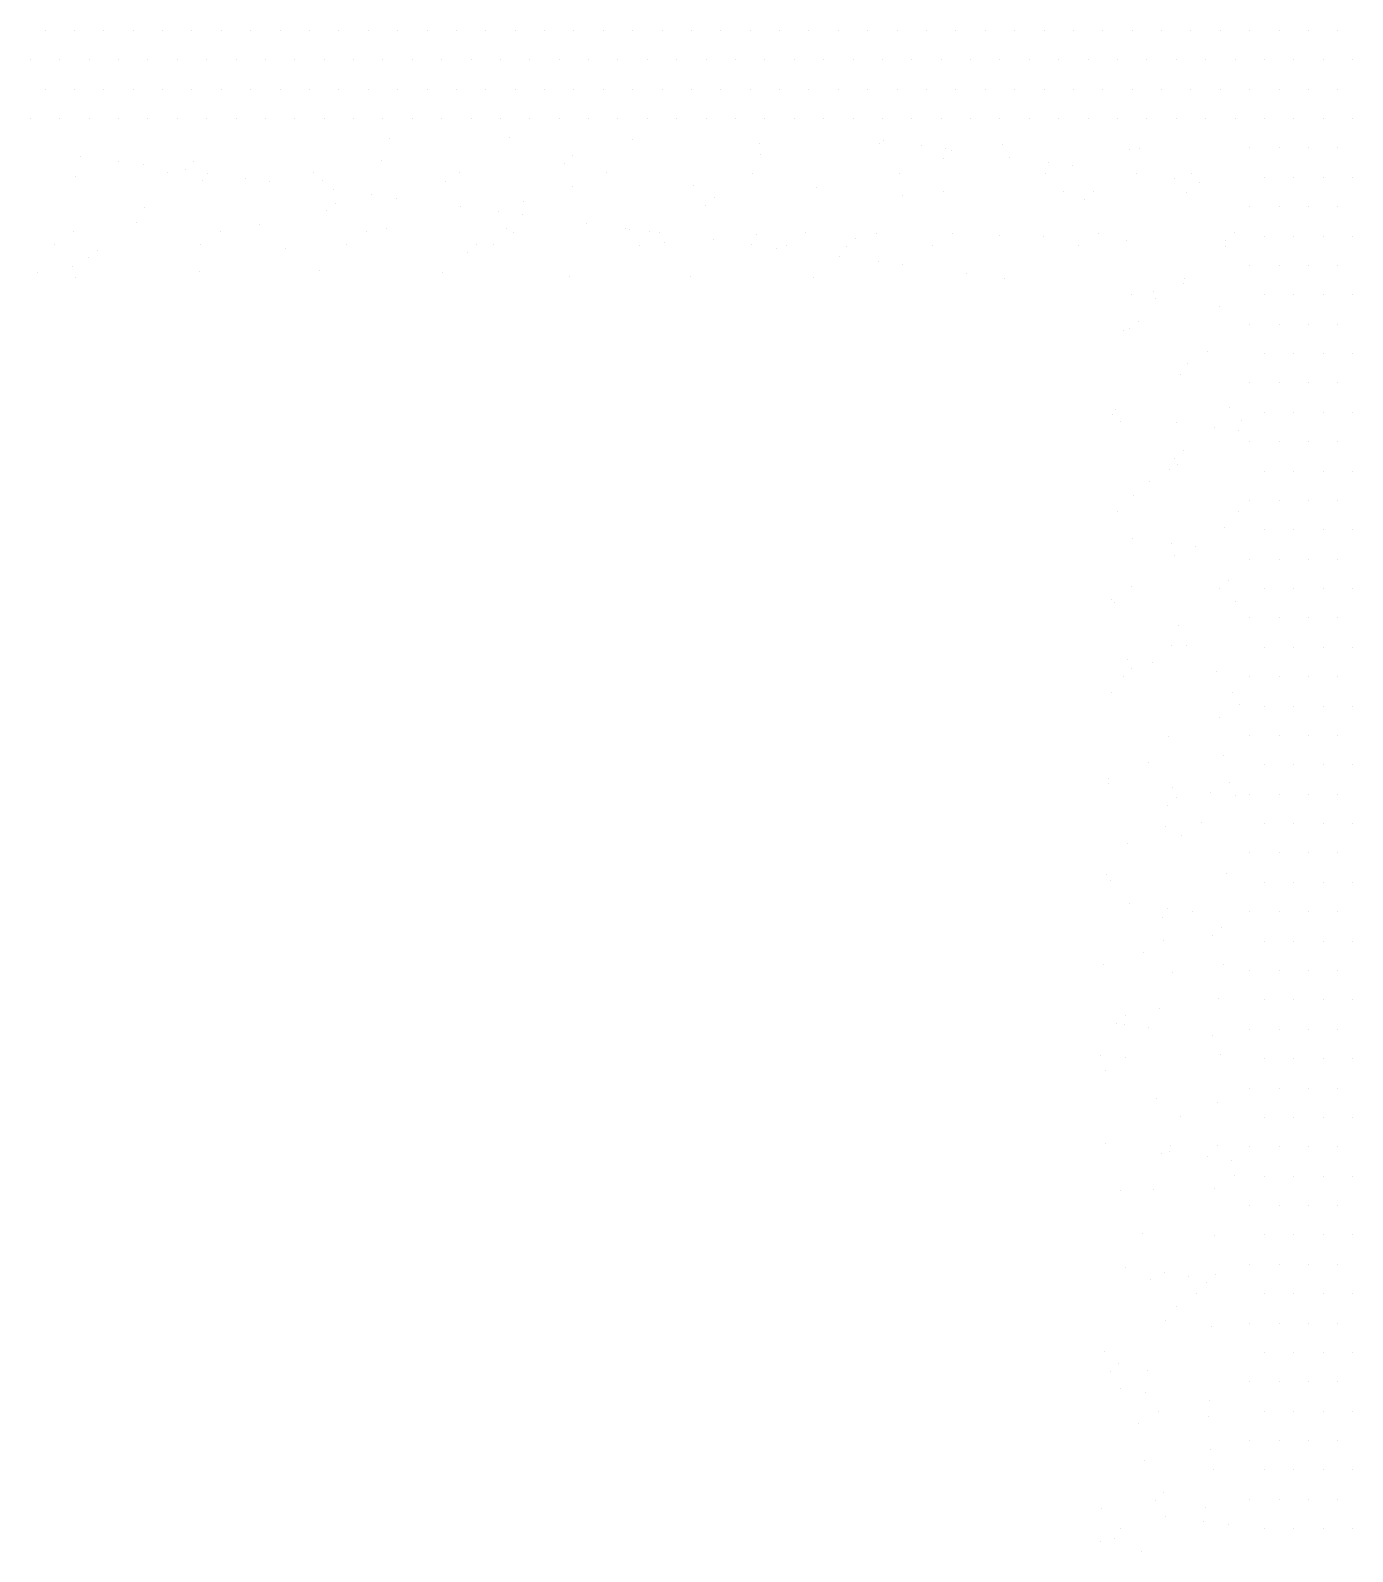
# Model space of a CAD drawing. Header units: millimetres. Extents: x -336 to -33, y -135 to 770.
# Drawn here: x -208.734 to -207.586, y 721.698 to 723.019 of the extents above; entities that cross this region are included whole.
import ezdxf

# ---------------------------------------------------------------- set-up
doc = ezdxf.new("R2010")
doc.units = ezdxf.units.MM
doc.header["$LTSCALE"] = 50
doc.header["$MEASUREMENT"] = 0
doc.layers.get('0').update_dxf_attribs({"linetype": 'CONTINUOUS'})
doc.layers.add('-HIDRO', color=8, linetype='CONTINUOUS')

# ---------------------------------------------------------------- blocks, each defined once
blk = doc.blocks.new('A$C7AFB675E')
at = {"color": 8}
for p, q in [((3.53194, 2.83604), (3.53194, 2.83604)), ((3.56344, 2.83604), (3.56344, 2.83604)), ((3.59494, 2.83604), (3.59494, 2.83604)), ((3.62644, 2.83604), (3.62644, 2.83604)), ((3.65794, 2.83604), (3.65794, 2.83604)), ((3.68944, 2.83604), (3.68944, 2.83604)), ((3.72094, 2.83604), (3.72094, 2.83604)), ((3.75244, 2.83604), (3.75244, 2.83604)), ((3.78394, 2.83604), (3.78394, 2.83604)), ((3.81544, 2.83604), (3.81544, 2.83604)), ((3.84694, 2.83604), (3.84694, 2.83604)), ((3.87844, 2.83604), (3.87844, 2.83604)), ((3.90994, 2.83604), (3.90994, 2.83604)), ((3.94144, 2.83604), (3.94144, 2.83604)), ((3.97294, 2.83604), (3.97294, 2.83604)), ((4.00444, 2.83604), (4.00444, 2.83604)), ((4.03594, 2.83604), (4.03594, 2.83604)), ((4.06744, 2.83604), (4.06744, 2.83604)), ((4.09894, 2.83604), (4.09894, 2.83604)), ((4.13044, 2.83604), (4.13044, 2.83604)), ((4.16194, 2.83604), (4.16194, 2.83604)), ((4.19344, 2.83604), (4.19344, 2.83604)), ((4.22494, 2.83604), (4.22494, 2.83604)), ((4.25644, 2.83604), (4.25644, 2.83604)), ((4.28794, 2.83604), (4.28794, 2.83604)), ((4.31944, 2.83604), (4.31944, 2.83604)), ((3.51619, 2.82817), (3.51619, 2.82817)), ((3.54769, 2.82817), (3.54769, 2.82817)), ((3.57919, 2.82817), (3.57919, 2.82817)), ((3.61069, 2.82817), (3.61069, 2.82817)), ((3.64219, 2.82817), (3.64219, 2.82817)), ((3.67369, 2.82817), (3.67369, 2.82817)), ((3.70519, 2.82817), (3.70519, 2.82817)), ((3.73669, 2.82817), (3.73669, 2.82817)), ((3.76819, 2.82817), (3.76819, 2.82817)), ((3.79969, 2.82817), (3.79969, 2.82817)), ((3.83119, 2.82817), (3.83119, 2.82817)), ((3.86269, 2.82817), (3.86269, 2.82817)), ((3.89419, 2.82817), (3.89419, 2.82817)), ((3.92569, 2.82817), (3.92569, 2.82817)), ((3.95719, 2.82817), (3.95719, 2.82817)), ((3.98869, 2.82817), (3.98869, 2.82817)), ((4.02019, 2.82817), (4.02019, 2.82817)), ((4.05169, 2.82817), (4.05169, 2.82817)), ((4.08319, 2.82817), (4.08319, 2.82817)), ((4.11469, 2.82817), (4.11469, 2.82817)), ((4.14619, 2.82817), (4.14619, 2.82817)), ((4.17769, 2.82817), (4.17769, 2.82817)), ((4.20919, 2.82817), (4.20919, 2.82817)), ((4.24069, 2.82817), (4.24069, 2.82817)), ((4.27219, 2.82817), (4.27219, 2.82817)), ((4.30369, 2.82817), (4.30369, 2.82817)), ((3.53194, 2.82029), (3.53194, 2.82029)), ((3.56344, 2.82029), (3.56344, 2.82029)), ((3.59494, 2.82029), (3.59494, 2.82029)), ((3.62644, 2.82029), (3.62644, 2.82029)), ((3.65794, 2.82029), (3.65794, 2.82029)), ((3.68944, 2.82029), (3.68944, 2.82029)), ((3.72094, 2.82029), (3.72094, 2.82029)), ((3.75244, 2.82029), (3.75244, 2.82029)), ((3.78394, 2.82029), (3.78394, 2.82029)), ((3.81544, 2.82029), (3.81544, 2.82029)), ((3.84694, 2.82029), (3.84694, 2.82029)), ((3.87844, 2.82029), (3.87844, 2.82029)), ((3.90994, 2.82029), (3.90994, 2.82029)), ((3.94144, 2.82029), (3.94144, 2.82029)), ((3.97294, 2.82029), (3.97294, 2.82029)), ((4.00444, 2.82029), (4.00444, 2.82029)), ((4.03594, 2.82029), (4.03594, 2.82029)), ((4.06744, 2.82029), (4.06744, 2.82029)), ((4.09894, 2.82029), (4.09894, 2.82029)), ((4.13044, 2.82029), (4.13044, 2.82029)), ((4.16194, 2.82029), (4.16194, 2.82029)), ((4.19344, 2.82029), (4.19344, 2.82029)), ((4.22494, 2.82029), (4.22494, 2.82029)), ((4.25644, 2.82029), (4.25644, 2.82029)), ((4.28794, 2.82029), (4.28794, 2.82029)), ((4.31944, 2.82029), (4.31944, 2.82029)), ((3.51619, 2.81242), (3.51619, 2.81242)), ((3.54769, 2.81242), (3.54769, 2.81242)), ((3.57919, 2.81242), (3.57919, 2.81242)), ((3.61069, 2.81242), (3.61069, 2.81242)), ((3.64219, 2.81242), (3.64219, 2.81242)), ((3.67369, 2.81242), (3.67369, 2.81242)), ((3.70519, 2.81242), (3.70519, 2.81242)), ((3.73669, 2.81242), (3.73669, 2.81242)), ((3.76819, 2.81242), (3.76819, 2.81242)), ((3.79969, 2.81242), (3.79969, 2.81242)), ((3.83119, 2.81242), (3.83119, 2.81242)), ((3.86269, 2.81242), (3.86269, 2.81242)), ((3.89419, 2.81242), (3.89419, 2.81242)), ((3.92569, 2.81242), (3.92569, 2.81242)), ((3.95719, 2.81242), (3.95719, 2.81242)), ((3.98869, 2.81242), (3.98869, 2.81242)), ((4.02019, 2.81242), (4.02019, 2.81242)), ((4.05169, 2.81242), (4.05169, 2.81242)), ((4.08319, 2.81242), (4.08319, 2.81242)), ((4.11469, 2.81242), (4.11469, 2.81242)), ((4.14619, 2.81242), (4.14619, 2.81242)), ((4.17769, 2.81242), (4.17769, 2.81242)), ((4.20919, 2.81242), (4.20919, 2.81242)), ((4.24069, 2.81242), (4.24069, 2.81242)), ((4.27219, 2.81242), (4.27219, 2.81242)), ((4.30369, 2.81242), (4.30369, 2.81242)), ((3.53194, 2.80454), (3.53194, 2.80454)), ((3.56344, 2.80454), (3.56344, 2.80454)), ((3.59494, 2.80454), (3.59494, 2.80454)), ((3.62644, 2.80454), (3.62644, 2.80454)), ((3.65794, 2.80454), (3.65794, 2.80454)), ((3.68944, 2.80454), (3.68944, 2.80454)), ((3.72094, 2.80454), (3.72094, 2.80454)), ((3.75244, 2.80454), (3.75244, 2.80454)), ((3.78394, 2.80454), (3.78394, 2.80454)), ((3.81544, 2.80454), (3.81544, 2.80454)), ((3.84694, 2.80454), (3.84694, 2.80454)), ((3.87844, 2.80454), (3.87844, 2.80454)), ((3.90994, 2.80454), (3.90994, 2.80454)), ((3.94144, 2.80454), (3.94144, 2.80454)), ((3.97294, 2.80454), (3.97294, 2.80454)), ((4.00444, 2.80454), (4.00444, 2.80454)), ((4.03594, 2.80454), (4.03594, 2.80454)), ((4.06744, 2.80454), (4.06744, 2.80454)), ((4.09894, 2.80454), (4.09894, 2.80454)), ((4.13044, 2.80454), (4.13044, 2.80454)), ((4.16194, 2.80454), (4.16194, 2.80454)), ((4.19344, 2.80454), (4.19344, 2.80454)), ((4.22494, 2.80454), (4.22494, 2.80454)), ((4.25644, 2.80454), (4.25644, 2.80454)), ((4.28794, 2.80454), (4.28794, 2.80454)), ((4.31944, 2.80454), (4.31944, 2.80454)), ((3.51619, 2.79667), (3.51619, 2.79667)), ((3.54769, 2.79667), (3.54769, 2.79667)), ((3.57919, 2.79667), (3.57919, 2.79667)), ((3.61069, 2.79667), (3.61069, 2.79667)), ((3.64219, 2.79667), (3.64219, 2.79667)), ((3.67369, 2.79667), (3.67369, 2.79667)), ((3.70519, 2.79667), (3.70519, 2.79667)), ((3.73669, 2.79667), (3.73669, 2.79667)), ((3.76819, 2.79667), (3.76819, 2.79667)), ((3.79969, 2.79667), (3.79969, 2.79667)), ((3.83119, 2.79667), (3.83119, 2.79667)), ((3.86269, 2.79667), (3.86269, 2.79667)), ((3.89419, 2.79667), (3.89419, 2.79667)), ((3.92569, 2.79667), (3.92569, 2.79667)), ((3.95719, 2.79667), (3.95719, 2.79667)), ((3.98869, 2.79667), (3.98869, 2.79667)), ((4.02019, 2.79667), (4.02019, 2.79667)), ((4.05169, 2.79667), (4.05169, 2.79667)), ((4.08319, 2.79667), (4.08319, 2.79667)), ((4.11469, 2.79667), (4.11469, 2.79667)), ((4.14619, 2.79667), (4.14619, 2.79667)), ((4.17769, 2.79667), (4.17769, 2.79667)), ((4.20919, 2.79667), (4.20919, 2.79667)), ((4.24069, 2.79667), (4.24069, 2.79667)), ((4.27219, 2.79667), (4.27219, 2.79667)), ((4.30369, 2.79667), (4.30369, 2.79667)), ((3.51619, 2.78092), (3.51619, 2.78092)), ((3.53194, 2.78879), (3.53194, 2.78879)), ((3.54769, 2.78092), (3.54769, 2.78092)), ((3.56344, 2.78879), (3.56344, 2.78879)), ((3.57919, 2.78092), (3.57919, 2.78092)), ((3.59494, 2.78879), (3.59494, 2.78879)), ((3.61069, 2.78092), (3.61069, 2.78092)), ((3.62644, 2.78879), (3.62644, 2.78879)), ((3.64219, 2.78092), (3.64219, 2.78092)), ((3.65794, 2.78879), (3.65794, 2.78879)), ((3.67369, 2.78092), (3.67369, 2.78092)), ((3.68944, 2.78879), (3.68944, 2.78879)), ((3.70519, 2.78092), (3.70519, 2.78092)), ((3.72094, 2.78879), (3.72094, 2.78879)), ((3.73669, 2.78092), (3.73669, 2.78092)), ((3.75244, 2.78879), (3.75244, 2.78879)), ((3.76819, 2.78092), (3.76819, 2.78092)), ((3.78394, 2.78879), (3.78394, 2.78879)), ((3.79969, 2.78092), (3.79969, 2.78092)), ((3.81544, 2.78879), (3.81544, 2.78879)), ((3.83119, 2.78092), (3.83119, 2.78092)), ((3.84694, 2.78879), (3.84694, 2.78879)), ((3.86269, 2.78092), (3.86269, 2.78092)), ((3.87844, 2.78879), (3.87844, 2.78879)), ((3.89419, 2.78092), (3.89419, 2.78092)), ((3.90994, 2.78879), (3.90994, 2.78879)), ((3.92569, 2.78092), (3.92569, 2.78092)), ((3.94144, 2.78879), (3.94144, 2.78879)), ((3.95719, 2.78092), (3.95719, 2.78092)), ((3.97294, 2.78879), (3.97294, 2.78879)), ((3.98869, 2.78092), (3.98869, 2.78092)), ((4.00444, 2.78879), (4.00444, 2.78879)), ((4.02019, 2.78092), (4.02019, 2.78092)), ((4.03594, 2.78879), (4.03594, 2.78879)), ((4.05169, 2.78092), (4.05169, 2.78092)), ((4.06744, 2.78879), (4.06744, 2.78879)), ((4.08319, 2.78092), (4.08319, 2.78092)), ((4.09894, 2.78879), (4.09894, 2.78879)), ((4.11469, 2.78092), (4.11469, 2.78092)), ((4.13044, 2.78879), (4.13044, 2.78879)), ((4.14619, 2.78092), (4.14619, 2.78092)), ((4.16194, 2.78879), (4.16194, 2.78879)), ((4.17769, 2.78092), (4.17769, 2.78092)), ((4.19344, 2.78879), (4.19344, 2.78879)), ((4.20919, 2.78092), (4.20919, 2.78092)), ((4.22494, 2.78879), (4.22494, 2.78879)), ((4.24069, 2.78092), (4.24069, 2.78092)), ((4.25644, 2.78879), (4.25644, 2.78879)), ((4.27219, 2.78092), (4.27219, 2.78092)), ((4.28794, 2.78879), (4.28794, 2.78879)), ((4.30369, 2.78092), (4.30369, 2.78092)), ((4.31944, 2.78879), (4.31944, 2.78879)), ((3.53194, 2.77304), (3.53194, 2.77304)), ((3.56344, 2.77304), (3.56344, 2.77304)), ((3.62467, 2.77275), (3.62467, 2.77275)), ((3.72539, 2.77631), (3.72539, 2.77631)), ((3.73086, 2.77511), (3.73086, 2.77511)), ((3.77395, 2.77472), (3.77395, 2.77472)), ((3.8225, 2.77313), (3.8225, 2.77313)), ((3.87769, 2.77548), (3.87769, 2.77548)), ((3.92635, 2.77324), (3.92635, 2.77324)), ((3.51619, 2.76517), (3.51619, 2.76517)), ((3.54769, 2.76517), (3.54769, 2.76517)), ((3.62893, 2.7681), (3.62893, 2.7681)), ((3.6319, 2.76779), (3.6319, 2.76779)), ((3.66425, 2.76474), (3.66425, 2.76474)), ((3.71846, 2.77028), (3.71846, 2.77028)), ((3.78262, 2.7673), (3.78262, 2.7673)), ((3.81089, 2.76931), (3.81089, 2.76931)), ((3.81515, 2.76466), (3.81515, 2.76466)), ((3.87106, 2.77155), (3.87106, 2.77155)), ((3.88446, 2.76486), (3.88446, 2.76486)), ((3.90469, 2.76684), (3.90469, 2.76684)), ((3.91961, 2.76996), (3.91961, 2.76996)), ((3.96817, 2.76837), (3.96817, 2.76837)), ((3.99712, 2.76586), (3.99712, 2.76586)), ((4.01673, 2.76678), (4.01673, 2.76678)), ((4.06528, 2.7652), (4.06528, 2.7652)), ((4.12185, 2.77137), (4.12185, 2.77137)), ((4.13024, 2.77255), (4.13024, 2.77255)), ((4.31734, 2.7695), (4.31734, 2.7695)), ((3.53194, 2.75729), (3.53194, 2.75729)), ((3.56344, 2.75729), (3.56344, 2.75729)), ((3.68824, 2.75806), (3.68824, 2.75806)), ((3.72913, 2.76199), (3.72913, 2.76199)), ((3.85974, 2.76287), (3.85974, 2.76287)), ((3.92463, 2.76012), (3.92463, 2.76012)), ((4.00137, 2.76122), (4.00137, 2.76122)), ((4.03518, 2.76437), (4.03518, 2.76437)), ((4.05524, 2.761), (4.05524, 2.761)), ((4.09091, 2.7634), (4.09091, 2.7634)), ((4.11384, 2.76361), (4.11384, 2.76361)), ((4.12012, 2.75825), (4.12012, 2.75825)), ((4.13701, 2.76192), (4.13701, 2.76192)), ((4.16239, 2.76202), (4.16239, 2.76202)), ((4.18334, 2.76242), (4.18334, 2.76242)), ((4.18759, 2.75777), (4.18759, 2.75777)), ((4.21095, 2.76043), (4.21095, 2.76043)), ((4.25073, 2.75913), (4.25073, 2.75913)), ((4.25951, 2.75885), (4.25951, 2.75885)), ((4.27713, 2.75995), (4.27713, 2.75995)), ((4.28774, 2.76144), (4.28774, 2.76144)), ((4.30806, 2.75726), (4.30806, 2.75726)), ((4.31561, 2.75638), (4.31561, 2.75638)), ((3.51619, 2.74942), (3.51619, 2.74942)), ((3.54769, 2.74942), (3.54769, 2.74942)), ((3.59317, 2.74988), (3.59317, 2.74988)), ((3.59755, 2.75375), (3.59755, 2.75375)), ((3.79305, 2.75188), (3.79305, 2.75188)), ((3.94079, 2.75513), (3.94079, 2.75513)), ((3.98854, 2.75001), (3.98854, 2.75001)), ((4.19335, 2.7522), (4.19335, 2.7522)), ((3.53194, 2.74154), (3.53194, 2.74154)), ((3.56344, 2.74154), (3.56344, 2.74154)), ((3.59583, 2.74063), (3.59583, 2.74063)), ((3.60335, 2.747), (3.60335, 2.747)), ((3.64902, 2.74618), (3.64902, 2.74618)), ((3.65191, 2.74541), (3.65191, 2.74541)), ((3.69501, 2.74744), (3.69501, 2.74744)), ((3.70046, 2.74382), (3.70046, 2.74382)), ((3.72644, 2.74151), (3.72644, 2.74151)), ((3.74145, 2.7452), (3.74145, 2.7452)), ((3.7457, 2.74056), (3.7457, 2.74056)), ((3.74902, 2.74223), (3.74902, 2.74223)), ((3.79757, 2.74065), (3.79757, 2.74065)), ((3.83524, 2.74274), (3.83524, 2.74274)), ((3.84573, 2.74695), (3.84573, 2.74695)), ((3.92767, 2.74176), (3.92767, 2.74176)), ((3.94756, 2.7445), (3.94756, 2.7445)), ((4.09828, 2.74402), (4.09828, 2.74402)), ((4.18404, 2.74814), (4.18404, 2.74814)), ((4.20012, 2.74157), (4.20012, 2.74157)), ((3.51619, 2.73367), (3.51619, 2.73367)), ((3.54769, 2.73367), (3.54769, 2.73367)), ((3.75134, 2.73771), (3.75134, 2.73771)), ((3.79132, 2.73876), (3.79132, 2.73876)), ((3.84613, 2.73906), (3.84613, 2.73906)), ((3.89469, 2.73747), (3.89469, 2.73747)), ((3.92193, 2.73964), (3.92193, 2.73964)), ((3.93193, 2.73711), (3.93193, 2.73711)), ((3.94324, 2.73588), (3.94324, 2.73588)), ((3.98681, 2.73689), (3.98681, 2.73689)), ((3.9918, 2.7343), (3.9918, 2.7343)), ((4.00389, 2.73478), (4.00389, 2.73478)), ((4.02146, 2.73929), (4.02146, 2.73929)), ((4.04035, 2.73271), (4.04035, 2.73271)), ((4.11389, 2.73832), (4.11389, 2.73832)), ((4.11742, 2.73777), (4.11742, 2.73777)), ((4.11815, 2.73367), (4.11815, 2.73367)), ((4.18231, 2.73502), (4.18231, 2.73502)), ((4.20768, 2.73585), (4.20768, 2.73585)), ((4.30011, 2.73487), (4.30011, 2.73487)), ((4.31292, 2.7359), (4.31292, 2.7359)), ((3.53194, 2.72579), (3.53194, 2.72579)), ((3.56344, 2.72579), (3.56344, 2.72579)), ((3.65627, 2.72953), (3.65627, 2.72953)), ((3.65974, 2.73051), (3.65974, 2.73051)), ((3.75811, 2.72708), (3.75811, 2.72708)), ((3.85524, 2.72864), (3.85524, 2.72864)), ((3.90883, 2.7266), (3.90883, 2.7266)), ((4.01066, 2.72415), (4.01066, 2.72415)), ((4.05073, 2.72677), (4.05073, 2.72677)), ((4.08891, 2.73112), (4.08891, 2.73112)), ((4.13746, 2.72953), (4.13746, 2.72953)), ((4.18602, 2.72795), (4.18602, 2.72795)), ((4.23458, 2.72636), (4.23458, 2.72636)), ((4.24622, 2.7249), (4.24622, 2.7249)), ((4.25645, 2.73184), (4.25645, 2.73184)), ((4.28313, 2.72477), (4.28313, 2.72477)), ((4.30437, 2.73023), (4.30437, 2.73023)), ((3.51619, 2.71792), (3.51619, 2.71792)), ((3.54769, 2.71792), (3.54769, 2.71792)), ((3.57957, 2.72208), (3.57957, 2.72208)), ((3.58003, 2.71661), (3.58003, 2.71661)), ((3.59313, 2.72014), (3.59313, 2.72014)), ((3.65802, 2.7174), (3.65802, 2.7174)), ((3.672, 2.7211), (3.672, 2.7211)), ((3.67626, 2.71645), (3.67626, 2.71645)), ((3.76579, 2.71863), (3.76579, 2.71863)), ((3.78862, 2.71827), (3.78862, 2.71827)), ((3.81444, 2.71736), (3.81444, 2.71736)), ((3.85822, 2.71766), (3.85822, 2.71766)), ((3.98412, 2.7164), (3.98412, 2.7164)), ((4.16139, 2.72367), (4.16139, 2.72367)), ((4.26322, 2.72122), (4.26322, 2.72122)), ((4.33169, 2.72318), (4.33169, 2.72318)), ((3.53194, 2.71004), (3.53194, 2.71004)), ((3.56344, 2.71004), (3.56344, 2.71004)), ((3.62859, 2.71502), (3.62859, 2.71502)), ((3.67714, 2.71343), (3.67714, 2.71343)), ((3.71938, 2.70918), (3.71938, 2.70918)), ((3.7257, 2.71184), (3.7257, 2.71184)), ((3.77426, 2.71026), (3.77426, 2.71026)), ((3.82281, 2.70867), (3.82281, 2.70867)), ((3.85351, 2.71553), (3.85351, 2.71553)), ((3.86248, 2.71301), (3.86248, 2.71301)), ((3.95201, 2.71519), (3.95201, 2.71519)), ((4.04444, 2.71421), (4.04444, 2.71421)), ((4.0487, 2.70957), (4.0487, 2.70957)), ((4.049, 2.71366), (4.049, 2.71366)), ((4.067, 2.71443), (4.067, 2.71443)), ((4.13824, 2.71175), (4.13824, 2.71175)), ((4.17961, 2.71453), (4.17961, 2.71453)), ((4.23067, 2.71077), (4.23067, 2.71077)), ((4.2445, 2.71179), (4.2445, 2.71179)), ((4.31955, 2.71149), (4.31955, 2.71149)), ((4.32446, 2.7083), (4.32446, 2.7083)), ((3.51619, 2.70217), (3.51619, 2.70217)), ((3.54769, 2.70217), (3.54769, 2.70217)), ((3.62499, 2.69994), (3.62499, 2.69994)), ((3.72193, 2.70728), (3.72193, 2.70728)), ((3.82121, 2.70673), (3.82121, 2.70673)), ((3.87137, 2.70708), (3.87137, 2.70708)), ((3.91742, 2.70541), (3.91742, 2.70541)), ((3.91992, 2.70549), (3.91992, 2.70549)), ((3.96848, 2.70391), (3.96848, 2.70391)), ((3.97193, 2.70625), (3.97193, 2.70625)), ((4.01703, 2.70232), (4.01703, 2.70232)), ((4.06559, 2.70073), (4.06559, 2.70073)), ((4.07377, 2.7038), (4.07377, 2.7038)), ((4.11292, 2.70354), (4.11292, 2.70354)), ((4.22449, 2.70331), (4.22449, 2.70331)), ((4.23492, 2.70612), (4.23492, 2.70612)), ((4.30841, 2.70167), (4.30841, 2.70167)), ((4.32632, 2.70087), (4.32632, 2.70087)), ((3.53194, 2.69429), (3.53194, 2.69429)), ((3.56344, 2.69429), (3.56344, 2.69429)), ((3.60255, 2.69699), (3.60255, 2.69699)), ((3.60681, 2.69235), (3.60681, 2.69235)), ((3.51619, 2.68642), (3.51619, 2.68642)), ((3.54769, 2.68642), (3.54769, 2.68642)), ((3.58862, 2.68591), (3.58862, 2.68591)), ((3.63176, 2.68931), (3.63176, 2.68931)), ((3.53194, 2.67854), (3.53194, 2.67854)), ((3.56344, 2.67854), (3.56344, 2.67854)), ((3.60251, 2.68103), (3.60251, 2.68103)), ((3.51619, 2.67067), (3.51619, 2.67067)), ((3.54769, 2.67067), (3.54769, 2.67067)), ((3.5869, 2.6728), (3.5869, 2.6728)), ((3.59303, 2.67141), (3.59303, 2.67141)), ((3.6269, 2.67043), (3.6269, 2.67043)), ((3.53194, 2.66279), (3.53194, 2.66279)), ((3.56344, 2.66279), (3.56344, 2.66279)), ((3.51619, 2.65492), (3.51619, 2.65492)), ((3.54769, 2.65492), (3.54769, 2.65492)), ((3.5842, 2.65231), (3.5842, 2.65231)), ((3.53194, 2.64704), (3.53194, 2.64704)), ((3.56344, 2.64704), (3.56344, 2.64704)), ((3.57758, 2.64854), (3.57758, 2.64854)), ((3.62614, 2.64696), (3.62614, 2.64696)), ((3.64908, 2.64956), (3.64908, 2.64956)), ((3.51619, 2.63917), (3.51619, 2.63917)), ((3.54769, 2.63917), (3.54769, 2.63917)), ((3.53194, 2.63129), (3.53194, 2.63129)), ((3.56344, 2.63129), (3.56344, 2.63129)), ((3.64639, 2.62908), (3.64639, 2.62908)), ((3.51619, 2.62342), (3.51619, 2.62342)), ((3.54769, 2.62342), (3.54769, 2.62342)), ((3.57969, 2.61808), (3.57969, 2.61808)), ((3.58044, 2.62124), (3.58044, 2.62124)), ((3.62485, 2.62146), (3.62485, 2.62146)), ((3.53194, 2.61554), (3.53194, 2.61554)), ((3.56344, 2.61554), (3.56344, 2.61554)), ((3.58469, 2.6166), (3.58469, 2.6166)), ((3.60282, 2.61657), (3.60282, 2.61657)), ((3.63162, 2.61083), (3.63162, 2.61083)), ((3.51619, 2.60767), (3.51619, 2.60767)), ((3.54769, 2.60767), (3.54769, 2.60767)), ((3.57797, 2.60497), (3.57797, 2.60497)), ((3.53194, 2.59979), (3.53194, 2.59979)), ((3.56344, 2.59979), (3.56344, 2.59979)), ((3.60478, 2.59467), (3.60478, 2.59467)), ((3.64188, 2.59485), (3.64188, 2.59485)), ((3.51619, 2.59192), (3.51619, 2.59192)), ((3.54769, 2.59192), (3.54769, 2.59192)), ((3.59289, 2.59293), (3.59289, 2.59293)), ((3.53194, 2.58404), (3.53194, 2.58404)), ((3.56344, 2.58404), (3.56344, 2.58404)), ((3.57527, 2.58448), (3.57527, 2.58448)), ((3.57674, 2.58258), (3.57674, 2.58258)), ((3.62529, 2.58099), (3.62529, 2.58099)), ((3.64015, 2.58173), (3.64015, 2.58173)), ((3.51619, 2.57617), (3.51619, 2.57617)), ((3.54769, 2.57617), (3.54769, 2.57617)), ((3.62777, 2.56959), (3.62777, 2.56959)), ((3.53194, 2.56829), (3.53194, 2.56829)), ((3.56344, 2.56829), (3.56344, 2.56829)), ((3.63202, 2.56494), (3.63202, 2.56494)), ((3.63746, 2.56124), (3.63746, 2.56124)), ((3.51619, 2.56042), (3.51619, 2.56042)), ((3.53194, 2.55254), (3.53194, 2.55254)), ((3.54769, 2.56042), (3.54769, 2.56042)), ((3.56344, 2.55254), (3.56344, 2.55254)), ((3.51619, 2.54467), (3.51619, 2.54467)), ((3.54769, 2.54467), (3.54769, 2.54467)), ((3.60036, 2.54851), (3.60036, 2.54851)), ((3.64892, 2.54692), (3.64892, 2.54692)), ((3.53194, 2.53679), (3.53194, 2.53679)), ((3.56344, 2.53679), (3.56344, 2.53679)), ((3.6247, 2.54299), (3.6247, 2.54299)), ((3.51619, 2.52892), (3.51619, 2.52892)), ((3.54769, 2.52892), (3.54769, 2.52892)), ((3.63147, 2.53236), (3.63147, 2.53236)), ((3.53194, 2.52104), (3.53194, 2.52104)), ((3.56344, 2.52104), (3.56344, 2.52104)), ((3.63295, 2.52702), (3.63295, 2.52702)), ((3.51619, 2.51317), (3.51619, 2.51317)), ((3.54769, 2.51317), (3.54769, 2.51317)), ((3.57705, 2.51812), (3.57705, 2.51812)), ((3.58266, 2.51892), (3.58266, 2.51892)), ((3.59274, 2.51445), (3.59274, 2.51445)), ((3.6256, 2.51653), (3.6256, 2.51653)), ((3.63122, 2.5139), (3.63122, 2.5139)), ((3.53194, 2.50529), (3.53194, 2.50529)), ((3.56344, 2.50529), (3.56344, 2.50529)), ((3.51619, 2.49742), (3.51619, 2.49742)), ((3.54769, 2.49742), (3.54769, 2.49742)), ((3.53194, 2.48954), (3.53194, 2.48954)), ((3.56344, 2.48954), (3.56344, 2.48954)), ((3.60565, 2.49384), (3.60565, 2.49384)), ((3.6099, 2.48919), (3.6099, 2.48919)), ((3.62853, 2.49341), (3.62853, 2.49341)), ((3.51619, 2.48167), (3.51619, 2.48167)), ((3.54769, 2.48167), (3.54769, 2.48167)), ((3.59952, 2.48254), (3.59952, 2.48254)), ((3.64808, 2.48096), (3.64808, 2.48096)), ((3.53194, 2.47379), (3.53194, 2.47379)), ((3.56344, 2.47379), (3.56344, 2.47379)), ((3.51619, 2.46592), (3.51619, 2.46592)), ((3.54769, 2.46592), (3.54769, 2.46592)), ((3.62456, 2.46451), (3.62456, 2.46451)), ((3.62999, 2.46727), (3.62999, 2.46727)), ((3.53194, 2.45804), (3.53194, 2.45804)), ((3.56344, 2.45804), (3.56344, 2.45804)), ((3.62402, 2.45918), (3.62402, 2.45918)), ((3.51619, 2.45017), (3.51619, 2.45017)), ((3.54769, 2.45017), (3.54769, 2.45017)), ((3.57459, 2.45005), (3.57459, 2.45005)), ((3.62315, 2.44847), (3.62315, 2.44847)), ((3.63133, 2.45388), (3.63133, 2.45388)), ((3.53194, 2.44229), (3.53194, 2.44229)), ((3.56344, 2.44229), (3.56344, 2.44229)), ((3.62229, 2.44607), (3.62229, 2.44607)), ((3.51619, 2.43442), (3.51619, 2.43442)), ((3.54769, 2.43442), (3.54769, 2.43442)), ((3.5926, 2.43598), (3.5926, 2.43598)), ((3.53194, 2.42654), (3.53194, 2.42654)), ((3.56344, 2.42654), (3.56344, 2.42654)), ((3.6196, 2.42558), (3.6196, 2.42558)), ((3.51619, 2.41867), (3.51619, 2.41867)), ((3.54769, 2.41867), (3.54769, 2.41867)), ((3.58353, 2.41808), (3.58353, 2.41808)), ((3.59983, 2.41808), (3.59983, 2.41808)), ((3.64839, 2.41649), (3.64839, 2.41649)), ((3.53194, 2.41079), (3.53194, 2.41079)), ((3.56344, 2.41079), (3.56344, 2.41079)), ((3.58779, 2.41344), (3.58779, 2.41344)), ((3.51619, 2.40292), (3.51619, 2.40292)), ((3.54769, 2.40292), (3.54769, 2.40292)), ((3.53194, 2.39504), (3.53194, 2.39504)), ((3.56344, 2.39504), (3.56344, 2.39504)), ((3.60788, 2.39151), (3.60788, 2.39151)), ((3.61509, 2.39135), (3.61509, 2.39135)), ((3.51619, 2.38717), (3.51619, 2.38717)), ((3.54769, 2.38717), (3.54769, 2.38717)), ((3.57375, 2.38409), (3.57375, 2.38409)), ((3.62231, 2.3825), (3.62231, 2.3825)), ((3.62442, 2.38603), (3.62442, 2.38603)), ((3.53194, 2.37929), (3.53194, 2.37929)), ((3.56344, 2.37929), (3.56344, 2.37929)), ((3.61336, 2.37823), (3.61336, 2.37823)), ((3.63119, 2.37541), (3.63119, 2.37541)), ((3.51619, 2.37142), (3.51619, 2.37142)), ((3.54769, 2.37142), (3.54769, 2.37142)), ((3.63086, 2.36643), (3.63086, 2.36643)), ((3.53194, 2.36354), (3.53194, 2.36354)), ((3.56344, 2.36354), (3.56344, 2.36354)), ((3.59246, 2.3575), (3.59246, 2.3575)), ((3.61067, 2.35775), (3.61067, 2.35775)), ((3.63512, 2.36179), (3.63512, 2.36179)), ((3.51619, 2.35567), (3.51619, 2.35567)), ((3.54769, 2.35567), (3.54769, 2.35567)), ((3.59738, 2.35002), (3.59738, 2.35002)), ((3.53194, 2.34779), (3.53194, 2.34779)), ((3.56344, 2.34779), (3.56344, 2.34779)), ((3.64594, 2.34843), (3.64594, 2.34843)), ((3.51619, 2.33992), (3.51619, 2.33992)), ((3.54769, 2.33992), (3.54769, 2.33992)), ((3.51619, 2.32417), (3.51619, 2.32417)), ((3.53194, 2.33204), (3.53194, 2.33204)), ((3.54769, 2.32417), (3.54769, 2.32417)), ((3.56344, 2.33204), (3.56344, 2.33204)), ((3.53194, 2.31629), (3.53194, 2.31629)), ((3.56344, 2.31629), (3.56344, 2.31629)), ((3.57406, 2.31963), (3.57406, 2.31963)), ((3.60616, 2.32352), (3.60616, 2.32352)), ((3.62262, 2.31804), (3.62262, 2.31804)), ((3.51619, 2.30842), (3.51619, 2.30842)), ((3.54769, 2.30842), (3.54769, 2.30842)), ((3.58576, 2.31576), (3.58576, 2.31576)), ((3.60443, 2.3104), (3.60443, 2.3104)), ((3.53194, 2.30054), (3.53194, 2.30054)), ((3.56344, 2.30054), (3.56344, 2.30054)), ((3.62428, 2.30756), (3.62428, 2.30756)), ((3.51619, 2.29267), (3.51619, 2.29267)), ((3.54769, 2.29267), (3.54769, 2.29267)), ((3.63105, 2.29693), (3.63105, 2.29693)), ((3.53194, 2.28479), (3.53194, 2.28479)), ((3.56344, 2.28479), (3.56344, 2.28479)), ((3.59654, 2.28405), (3.59654, 2.28405)), ((3.60174, 2.28991), (3.60174, 2.28991)), ((3.60874, 2.29068), (3.60874, 2.29068)), ((3.613, 2.28603), (3.613, 2.28603)), ((3.51619, 2.27692), (3.51619, 2.27692)), ((3.54769, 2.27692), (3.54769, 2.27692)), ((3.59231, 2.27903), (3.59231, 2.27903)), ((3.6451, 2.28247), (3.6451, 2.28247)), ((3.53194, 2.26904), (3.53194, 2.26904)), ((3.56344, 2.26904), (3.56344, 2.26904)), ((3.51619, 2.26117), (3.51619, 2.26117)), ((3.54769, 2.26117), (3.54769, 2.26117)), ((3.63309, 2.26411), (3.63309, 2.26411)), ((3.53194, 2.25329), (3.53194, 2.25329)), ((3.56344, 2.25329), (3.56344, 2.25329)), ((3.59723, 2.25568), (3.59723, 2.25568)), ((3.51619, 2.24542), (3.51619, 2.24542)), ((3.54769, 2.24542), (3.54769, 2.24542)), ((3.62017, 2.24998), (3.62017, 2.24998)), ((3.53194, 2.23754), (3.53194, 2.23754)), ((3.56344, 2.23754), (3.56344, 2.23754)), ((3.5955, 2.24257), (3.5955, 2.24257)), ((3.51619, 2.22967), (3.51619, 2.22967)), ((3.54769, 2.22967), (3.54769, 2.22967)), ((3.62413, 2.22908), (3.62413, 2.22908)), ((3.53194, 2.22179), (3.53194, 2.22179)), ((3.56344, 2.22179), (3.56344, 2.22179)), ((3.59281, 2.22208), (3.59281, 2.22208)), ((3.59685, 2.21959), (3.59685, 2.21959)), ((3.6309, 2.21845), (3.6309, 2.21845)), ((3.51619, 2.21392), (3.51619, 2.21392)), ((3.54769, 2.21392), (3.54769, 2.21392)), ((3.58662, 2.21492), (3.58662, 2.21492)), ((3.59088, 2.21028), (3.59088, 2.21028)), ((3.6454, 2.218), (3.6454, 2.218)), ((3.53194, 2.20604), (3.53194, 2.20604)), ((3.56344, 2.20604), (3.56344, 2.20604)), ((3.51619, 2.19817), (3.51619, 2.19817)), ((3.54769, 2.19817), (3.54769, 2.19817)), ((3.59217, 2.20055), (3.59217, 2.20055)), ((3.53194, 2.19029), (3.53194, 2.19029)), ((3.56344, 2.19029), (3.56344, 2.19029)), ((3.5883, 2.18785), (3.5883, 2.18785)), ((3.61097, 2.18835), (3.61097, 2.18835)), ((3.51619, 2.18242), (3.51619, 2.18242)), ((3.54769, 2.18242), (3.54769, 2.18242)), ((3.61932, 2.18401), (3.61932, 2.18401)), ((3.53194, 2.17454), (3.53194, 2.17454)), ((3.56344, 2.17454), (3.56344, 2.17454)), ((3.58657, 2.17474), (3.58657, 2.17474)), ((3.51619, 2.16667), (3.51619, 2.16667)), ((3.54769, 2.16667), (3.54769, 2.16667)), ((3.63395, 2.16327), (3.63395, 2.16327)), ((3.53194, 2.15879), (3.53194, 2.15879)), ((3.56344, 2.15879), (3.56344, 2.15879)), ((3.58388, 2.15425), (3.58388, 2.15425)), ((3.63821, 2.15863), (3.63821, 2.15863)), ((3.51619, 2.15092), (3.51619, 2.15092)), ((3.54769, 2.15092), (3.54769, 2.15092)), ((3.5944, 2.15153), (3.5944, 2.15153)), ((3.62399, 2.1506), (3.62399, 2.1506)), ((3.64295, 2.14994), (3.64295, 2.14994)), ((3.64876, 2.1515), (3.64876, 2.1515)), ((3.53194, 2.14304), (3.53194, 2.14304)), ((3.56344, 2.14304), (3.56344, 2.14304)), ((3.63076, 2.13998), (3.63076, 2.13998)), ((3.51619, 2.13517), (3.51619, 2.13517)), ((3.54769, 2.13517), (3.54769, 2.13517)), ((3.64606, 2.13101), (3.64606, 2.13101)), ((3.53194, 2.12729), (3.53194, 2.12729)), ((3.56344, 2.12729), (3.56344, 2.12729))]:
    blk.add_line(p, q, dxfattribs=at)

msp = doc.modelspace()

# ---------------------------------------------------------------- block references
at = {"layer": '-HIDRO', "ltscale": 0.35, "xscale": 1.62, "yscale": 1.62, "zscale": 1.62, "rotation": 270}
msp.add_blockref('A$C7AFB675E', (-212.1804, 728.7157), dxfattribs=at)

doc.saveas('drawing.dxf')
